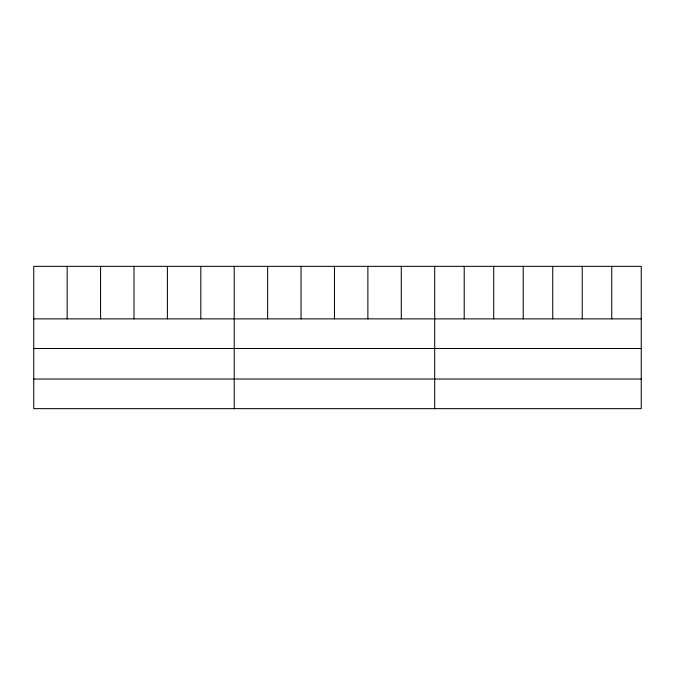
<?xml version="1.0" encoding="UTF-8"?>
<svg xmlns="http://www.w3.org/2000/svg" width="675" height="675" viewBox="0 0 675 675"><rect width="100%" height="100%" fill="white"/><g stroke="black" fill="none" stroke-linecap="round" stroke-linejoin="round"><path stroke-width="1.01" d="M641.25 348.502L641.25 266.347L33.75 266.347L33.75 408.653L641.25 408.653L641.25 348.502L33.75 348.502M33.75 318.878L641.25 318.878M33.75 379.029L641.25 379.029M611.744 266.347L611.744 318.878M582.238 266.347L582.238 318.878M552.732 266.347L552.732 318.878M523.218 266.347L523.218 318.878M493.712 266.347L493.712 318.878M464.206 266.347L464.206 318.878M434.7 266.347L434.7 408.653M401.288 266.347L401.288 318.878M367.875 266.347L367.875 318.878M334.462 266.347L334.462 318.878M301.05 266.347L301.05 318.878M267.637 266.347L267.637 318.878M234.225 266.347L234.225 408.653M200.812 266.347L200.812 318.878M167.4 266.347L167.4 318.878M133.988 266.347L133.988 318.878M100.575 266.347L100.575 318.878M67.162 266.347L67.162 318.878"/></g></svg>
